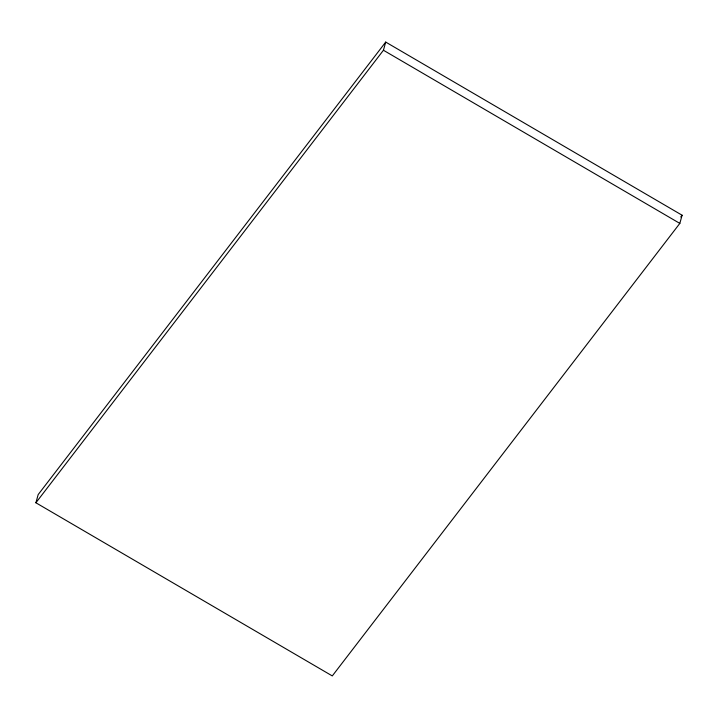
<?xml version="1.0" encoding="UTF-8"?>
<svg xmlns="http://www.w3.org/2000/svg" width="718" height="718" viewBox="0 0 718 718"><rect width="100%" height="100%" fill="white"/><g stroke="black" fill="none" stroke-linecap="round" stroke-linejoin="round"><path stroke-width="1.08" d="M35.9 502.78L38.171 494.594L385.71 42.075L682.1 215.221L679.829 223.406L332.29 675.925L35.9 502.78L383.439 50.251L385.71 42.075M680.736 216.998L682.1 215.221M383.439 50.251L679.829 223.406"/></g></svg>
